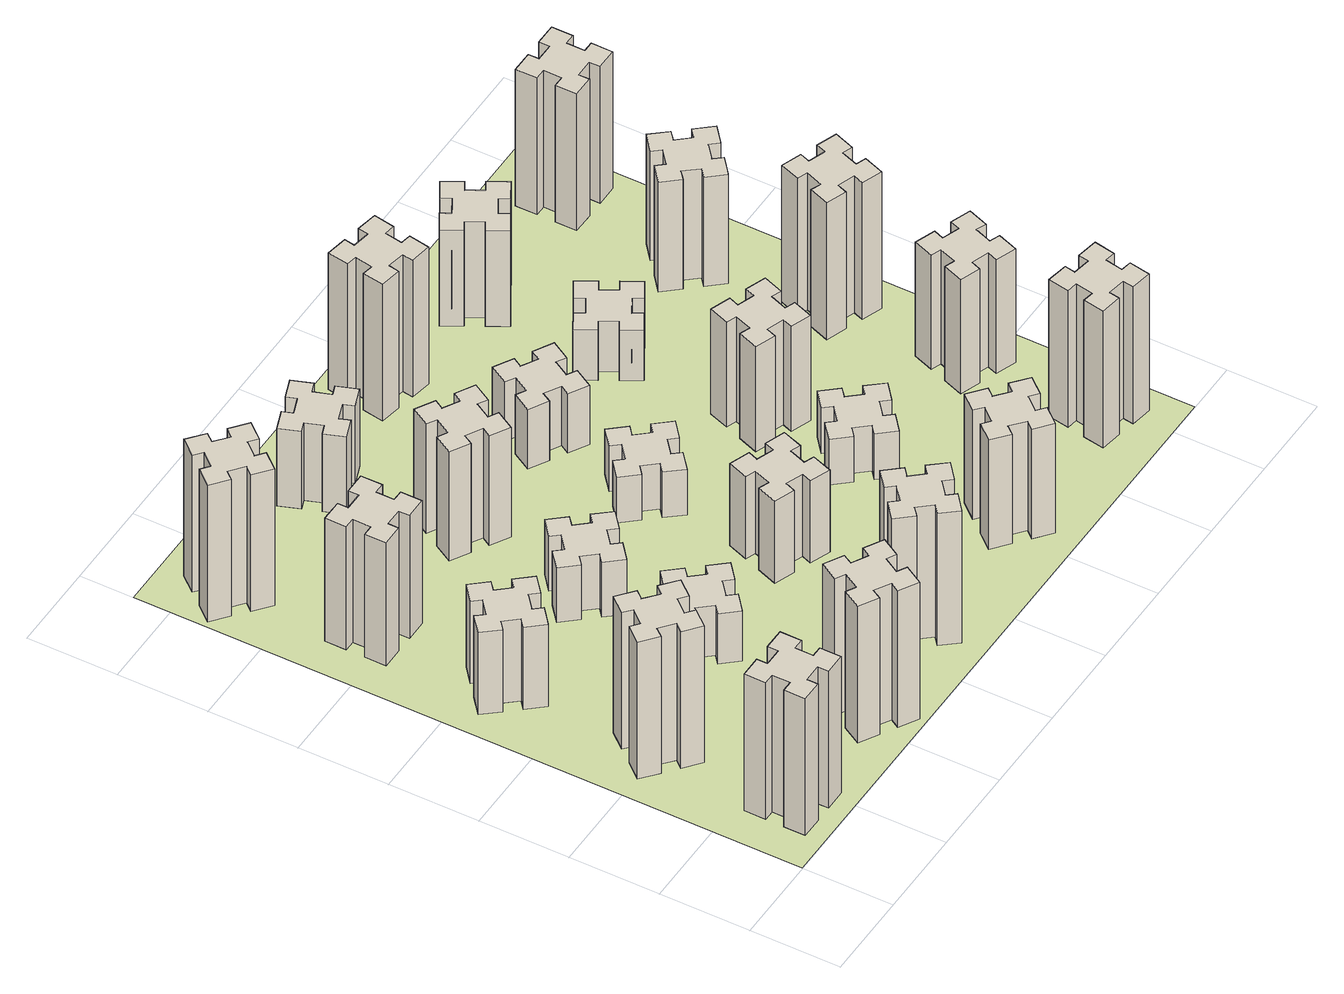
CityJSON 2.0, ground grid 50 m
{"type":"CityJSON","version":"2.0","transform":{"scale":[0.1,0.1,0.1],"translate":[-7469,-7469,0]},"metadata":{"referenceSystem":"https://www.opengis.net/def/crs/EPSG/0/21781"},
"CityObjects":{
"building1":{"type":"Building","attributes":{"class":"1000","function":"1000","usage":"1000","yearOfConstruction":2016,"roofType":"1000","measuredHeight":90,"storeysAboveGround":30,"storeysBelowGround":0},"geometry":[{"type":"Solid","lod":"1","boundaries":[[[[0,1,2,3,4,5,6,7,8,9,10,11,12,13,14,15,16,17,18,19]],[[17,16,20,21]],[[16,15,22,20]],[[15,14,23,22]],[[14,13,24,23]],[[13,12,25,24]],[[12,11,26,25]],[[11,10,27,26]],[[10,9,28,27]],[[9,8,29,28]],[[8,7,30,29]],[[7,6,31,30]],[[6,5,32,31]],[[5,4,33,32]],[[4,3,34,33]],[[3,2,35,34]],[[2,1,36,35]],[[1,0,37,36]],[[0,19,38,37]],[[19,18,39,38]],[[18,17,21,39]],[[24,25,26,27,28,29,30,31,32,33,34,35,36,37,38,39,21,20,22,23]]]]}]},
"building2":{"type":"Building","attributes":{"class":"1000","function":"1000","usage":"1000","yearOfConstruction":2016,"roofType":"1000","measuredHeight":90,"storeysAboveGround":30,"storeysBelowGround":0},"geometry":[{"type":"Solid","lod":"1","boundaries":[[[[40,41,42,43,44,45,46,47,48,49,50,51,52,53,54,55,56,57,58,59]],[[57,56,60,61]],[[56,55,62,60]],[[55,54,63,62]],[[54,53,64,63]],[[53,52,65,64]],[[52,51,66,65]],[[51,50,67,66]],[[50,49,68,67]],[[49,48,69,68]],[[48,47,70,69]],[[47,46,71,70]],[[46,45,72,71]],[[45,44,73,72]],[[44,43,74,73]],[[43,42,75,74]],[[42,41,76,75]],[[41,40,77,76]],[[40,59,78,77]],[[59,58,79,78]],[[58,57,61,79]],[[64,65,66,67,68,69,70,71,72,73,74,75,76,77,78,79,61,60,62,63]]]]}]},
"building3":{"type":"Building","attributes":{"class":"1000","function":"1000","usage":"1000","yearOfConstruction":2016,"roofType":"1000","measuredHeight":54,"storeysAboveGround":30,"storeysBelowGround":0},"geometry":[{"type":"Solid","lod":"1","boundaries":[[[[80,81,82,83,84,85,86,87,88,89,90,91,92,93,94,95,96,97,98,99]],[[97,96,100,101]],[[96,95,102,100]],[[95,94,103,102]],[[94,93,104,103]],[[93,92,105,104]],[[92,91,106,105]],[[91,90,107,106]],[[90,89,108,107]],[[89,88,109,108]],[[88,87,110,109]],[[87,86,111,110]],[[86,85,112,111]],[[85,84,113,112]],[[84,83,114,113]],[[83,82,115,114]],[[82,81,116,115]],[[81,80,117,116]],[[80,99,118,117]],[[99,98,119,118]],[[98,97,101,119]],[[104,105,106,107,108,109,110,111,112,113,114,115,116,117,118,119,101,100,102,103]]]]}]},
"building4":{"type":"Building","attributes":{"class":"1000","function":"1000","usage":"1000","yearOfConstruction":2016,"roofType":"1000","measuredHeight":81,"storeysAboveGround":30,"storeysBelowGround":0},"geometry":[{"type":"Solid","lod":"1","boundaries":[[[[120,121,122,123,124,125,126,127,128,129,130,131,132,133,134,135,136,137,138,139]],[[137,136,140,141]],[[136,135,142,140]],[[135,134,143,142]],[[134,133,144,143]],[[133,132,145,144]],[[132,131,146,145]],[[131,130,147,146]],[[130,129,148,147]],[[129,128,149,148]],[[128,127,150,149]],[[127,126,151,150]],[[126,125,152,151]],[[125,124,153,152]],[[124,123,154,153]],[[123,122,155,154]],[[122,121,156,155]],[[121,120,157,156]],[[120,139,158,157]],[[139,138,159,158]],[[138,137,141,159]],[[144,145,146,147,148,149,150,151,152,153,154,155,156,157,158,159,141,140,142,143]]]]}]},
"building5":{"type":"Building","attributes":{"class":"1000","function":"1000","usage":"1000","yearOfConstruction":2016,"roofType":"1000","measuredHeight":90,"storeysAboveGround":30,"storeysBelowGround":0},"geometry":[{"type":"Solid","lod":"1","boundaries":[[[[160,161,162,163,164,165,166,167,168,169,170,171,172,173,174,175,176,177,178,179]],[[177,176,180,181]],[[176,175,182,180]],[[175,174,183,182]],[[174,173,184,183]],[[173,172,185,184]],[[172,171,186,185]],[[171,170,187,186]],[[170,169,188,187]],[[169,168,189,188]],[[168,167,190,189]],[[167,166,191,190]],[[166,165,192,191]],[[165,164,193,192]],[[164,163,194,193]],[[163,162,195,194]],[[162,161,196,195]],[[161,160,197,196]],[[160,179,198,197]],[[179,178,199,198]],[[178,177,181,199]],[[184,185,186,187,188,189,190,191,192,193,194,195,196,197,198,199,181,180,182,183]]]]}]},
"building6":{"type":"Building","attributes":{"class":"1000","function":"1000","usage":"1000","yearOfConstruction":2016,"roofType":"1000","measuredHeight":90,"storeysAboveGround":30,"storeysBelowGround":0},"geometry":[{"type":"Solid","lod":"1","boundaries":[[[[200,201,202,203,204,205,206,207,208,209,210,211,212,213,214,215,216,217,218,219]],[[217,216,220,221]],[[216,215,222,220]],[[215,214,223,222]],[[214,213,224,223]],[[213,212,225,224]],[[212,211,226,225]],[[211,210,227,226]],[[210,209,228,227]],[[209,208,229,228]],[[208,207,230,229]],[[207,206,231,230]],[[206,205,232,231]],[[205,204,233,232]],[[204,203,234,233]],[[203,202,235,234]],[[202,201,236,235]],[[201,200,237,236]],[[200,219,238,237]],[[219,218,239,238]],[[218,217,221,239]],[[224,225,226,227,228,229,230,231,232,233,234,235,236,237,238,239,221,220,222,223]]]]}]},
"building7":{"type":"Building","attributes":{"class":"1000","function":"1000","usage":"1000","yearOfConstruction":2016,"roofType":"1000","measuredHeight":33,"storeysAboveGround":30,"storeysBelowGround":0},"geometry":[{"type":"Solid","lod":"1","boundaries":[[[[240,241,242,243,244,245,246,247,248,249,250,251,252,253,254,255,256,257,258,259]],[[257,256,260,261]],[[256,255,262,260]],[[255,254,263,262]],[[254,253,264,263]],[[253,252,265,264]],[[252,251,266,265]],[[251,250,267,266]],[[250,249,268,267]],[[249,248,269,268]],[[248,247,270,269]],[[247,246,271,270]],[[246,245,272,271]],[[245,244,273,272]],[[244,243,274,273]],[[243,242,275,274]],[[242,241,276,275]],[[241,240,277,276]],[[240,259,278,277]],[[259,258,279,278]],[[258,257,261,279]],[[264,265,266,267,268,269,270,271,272,273,274,275,276,277,278,279,261,260,262,263]]]]}]},
"building8":{"type":"Building","attributes":{"class":"1000","function":"1000","usage":"1000","yearOfConstruction":2016,"roofType":"1000","measuredHeight":36,"storeysAboveGround":30,"storeysBelowGround":0},"geometry":[{"type":"Solid","lod":"1","boundaries":[[[[280,281,282,283,284,285,286,287,288,289,290,291,292,293,294,295,296,297,298,299]],[[297,296,300,301]],[[296,295,302,300]],[[295,294,303,302]],[[294,293,304,303]],[[293,292,305,304]],[[292,291,306,305]],[[291,290,307,306]],[[290,289,308,307]],[[289,288,309,308]],[[288,287,310,309]],[[287,286,311,310]],[[286,285,312,311]],[[285,284,313,312]],[[284,283,314,313]],[[283,282,315,314]],[[282,281,316,315]],[[281,280,317,316]],[[280,299,318,317]],[[299,298,319,318]],[[298,297,301,319]],[[304,305,306,307,308,309,310,311,312,313,314,315,316,317,318,319,301,300,302,303]]]]}]},
"building9":{"type":"Building","attributes":{"class":"1000","function":"1000","usage":"1000","yearOfConstruction":2016,"roofType":"1000","measuredHeight":87,"storeysAboveGround":30,"storeysBelowGround":0},"geometry":[{"type":"Solid","lod":"1","boundaries":[[[[320,321,322,323,324,325,326,327,328,329,330,331,332,333,334,335,336,337,338,339]],[[337,336,340,341]],[[336,335,342,340]],[[335,334,343,342]],[[334,333,344,343]],[[333,332,345,344]],[[332,331,346,345]],[[331,330,347,346]],[[330,329,348,347]],[[329,328,349,348]],[[328,327,350,349]],[[327,326,351,350]],[[326,325,352,351]],[[325,324,353,352]],[[324,323,354,353]],[[323,322,355,354]],[[322,321,356,355]],[[321,320,357,356]],[[320,339,358,357]],[[339,338,359,358]],[[338,337,341,359]],[[344,345,346,347,348,349,350,351,352,353,354,355,356,357,358,359,341,340,342,343]]]]}]},
"building10":{"type":"Building","attributes":{"class":"1000","function":"1000","usage":"1000","yearOfConstruction":2016,"roofType":"1000","measuredHeight":72,"storeysAboveGround":30,"storeysBelowGround":0},"geometry":[{"type":"Solid","lod":"1","boundaries":[[[[360,361,362,363,364,365,366,367,368,369,370,371,372,373,374,375,376,377,378,379]],[[377,376,380,381]],[[376,375,382,380]],[[375,374,383,382]],[[374,373,384,383]],[[373,372,385,384]],[[372,371,386,385]],[[371,370,387,386]],[[370,369,388,387]],[[369,368,389,388]],[[368,367,390,389]],[[367,366,391,390]],[[366,365,392,391]],[[365,364,393,392]],[[364,363,394,393]],[[363,362,395,394]],[[362,361,396,395]],[[361,360,397,396]],[[360,379,398,397]],[[379,378,399,398]],[[378,377,381,399]],[[384,385,386,387,388,389,390,391,392,393,394,395,396,397,398,399,381,380,382,383]]]]}]},
"building11":{"type":"Building","attributes":{"class":"1000","function":"1000","usage":"1000","yearOfConstruction":2016,"roofType":"1000","measuredHeight":51,"storeysAboveGround":30,"storeysBelowGround":0},"geometry":[{"type":"Solid","lod":"1","boundaries":[[[[400,401,402,403,404,405,406,407,408,409,410,411,412,413,414,415,416,417,418,419]],[[417,416,420,421]],[[416,415,422,420]],[[415,414,423,422]],[[414,413,424,423]],[[413,412,425,424]],[[412,411,426,425]],[[411,410,427,426]],[[410,409,428,427]],[[409,408,429,428]],[[408,407,430,429]],[[407,406,431,430]],[[406,405,432,431]],[[405,404,433,432]],[[404,403,434,433]],[[403,402,435,434]],[[402,401,436,435]],[[401,400,437,436]],[[400,419,438,437]],[[419,418,439,438]],[[418,417,421,439]],[[424,425,426,427,428,429,430,431,432,433,434,435,436,437,438,439,421,420,422,423]]]]}]},
"building12":{"type":"Building","attributes":{"class":"1000","function":"1000","usage":"1000","yearOfConstruction":2016,"roofType":"1000","measuredHeight":54,"storeysAboveGround":30,"storeysBelowGround":0},"geometry":[{"type":"Solid","lod":"1","boundaries":[[[[440,441,442,443,444,445,446,447,448,449,450,451,452,453,454,455,456,457,458,459]],[[457,456,460,461]],[[456,455,462,460]],[[455,454,463,462]],[[454,453,464,463]],[[453,452,465,464]],[[452,451,466,465]],[[451,450,467,466]],[[450,449,468,467]],[[449,448,469,468]],[[448,447,470,469]],[[447,446,471,470]],[[446,445,472,471]],[[445,444,473,472]],[[444,443,474,473]],[[443,442,475,474]],[[442,441,476,475]],[[441,440,477,476]],[[440,459,478,477]],[[459,458,479,478]],[[458,457,461,479]],[[464,465,466,467,468,469,470,471,472,473,474,475,476,477,478,479,461,460,462,463]]]]}]},
"building13":{"type":"Building","attributes":{"class":"1000","function":"1000","usage":"1000","yearOfConstruction":2016,"roofType":"1000","measuredHeight":30,"storeysAboveGround":30,"storeysBelowGround":0},"geometry":[{"type":"Solid","lod":"1","boundaries":[[[[480,481,482,483,484,485,486,487,488,489,490,491,492,493,494,495,496,497,498,499]],[[497,496,500,501]],[[496,495,502,500]],[[495,494,503,502]],[[494,493,504,503]],[[493,492,505,504]],[[492,491,506,505]],[[491,490,507,506]],[[490,489,508,507]],[[489,488,509,508]],[[488,487,510,509]],[[487,486,511,510]],[[486,485,512,511]],[[485,484,513,512]],[[484,483,514,513]],[[483,482,515,514]],[[482,481,516,515]],[[481,480,517,516]],[[480,499,518,517]],[[499,498,519,518]],[[498,497,501,519]],[[504,505,506,507,508,509,510,511,512,513,514,515,516,517,518,519,501,500,502,503]]]]}]},
"building14":{"type":"Building","attributes":{"class":"1000","function":"1000","usage":"1000","yearOfConstruction":2016,"roofType":"1000","measuredHeight":72,"storeysAboveGround":30,"storeysBelowGround":0},"geometry":[{"type":"Solid","lod":"1","boundaries":[[[[520,521,522,523,524,525,526,527,528,529,530,531,532,533,534,535,536,537,538,539]],[[537,536,540,541]],[[536,535,542,540]],[[535,534,543,542]],[[534,533,544,543]],[[533,532,545,544]],[[532,531,546,545]],[[531,530,547,546]],[[530,529,548,547]],[[529,528,549,548]],[[528,527,550,549]],[[527,526,551,550]],[[526,525,552,551]],[[525,524,553,552]],[[524,523,554,553]],[[523,522,555,554]],[[522,521,556,555]],[[521,520,557,556]],[[520,539,558,557]],[[539,538,559,558]],[[538,537,541,559]],[[544,545,546,547,548,549,550,551,552,553,554,555,556,557,558,559,541,540,542,543]]]]}]},
"building15":{"type":"Building","attributes":{"class":"1000","function":"1000","usage":"1000","yearOfConstruction":2016,"roofType":"1000","measuredHeight":39,"storeysAboveGround":30,"storeysBelowGround":0},"geometry":[{"type":"Solid","lod":"1","boundaries":[[[[560,561,562,563,564,565,566,567,568,569,570,571,572,573,574,575,576,577,578,579]],[[577,576,580,581]],[[576,575,582,580]],[[575,574,583,582]],[[574,573,584,583]],[[573,572,585,584]],[[572,571,586,585]],[[571,570,587,586]],[[570,569,588,587]],[[569,568,589,588]],[[568,567,590,589]],[[567,566,591,590]],[[566,565,592,591]],[[565,564,593,592]],[[564,563,594,593]],[[563,562,595,594]],[[562,561,596,595]],[[561,560,597,596]],[[560,579,598,597]],[[579,578,599,598]],[[578,577,581,599]],[[584,585,586,587,588,589,590,591,592,593,594,595,596,597,598,599,581,580,582,583]]]]}]},
"building16":{"type":"Building","attributes":{"class":"1000","function":"1000","usage":"1000","yearOfConstruction":2016,"roofType":"1000","measuredHeight":90,"storeysAboveGround":30,"storeysBelowGround":0},"geometry":[{"type":"Solid","lod":"1","boundaries":[[[[600,601,602,603,604,605,606,607,608,609,610,611,612,613,614,615,616,617,618,619]],[[617,616,620,621]],[[616,615,622,620]],[[615,614,623,622]],[[614,613,624,623]],[[613,612,625,624]],[[612,611,626,625]],[[611,610,627,626]],[[610,609,628,627]],[[609,608,629,628]],[[608,607,630,629]],[[607,606,631,630]],[[606,605,632,631]],[[605,604,633,632]],[[604,603,634,633]],[[603,602,635,634]],[[602,601,636,635]],[[601,600,637,636]],[[600,619,638,637]],[[619,618,639,638]],[[618,617,621,639]],[[624,625,626,627,628,629,630,631,632,633,634,635,636,637,638,639,621,620,622,623]]]]}]},
"building17":{"type":"Building","attributes":{"class":"1000","function":"1000","usage":"1000","yearOfConstruction":2016,"roofType":"1000","measuredHeight":30,"storeysAboveGround":30,"storeysBelowGround":0},"geometry":[{"type":"Solid","lod":"1","boundaries":[[[[640,641,642,643,644,645,646,647,648,649,650,651,652,653,654,655,656,657,658,659]],[[657,656,660,661]],[[656,655,662,660]],[[655,654,663,662]],[[654,653,664,663]],[[653,652,665,664]],[[652,651,666,665]],[[651,650,667,666]],[[650,649,668,667]],[[649,648,669,668]],[[648,647,670,669]],[[647,646,671,670]],[[646,645,672,671]],[[645,644,673,672]],[[644,643,674,673]],[[643,642,675,674]],[[642,641,676,675]],[[641,640,677,676]],[[640,659,678,677]],[[659,658,679,678]],[[658,657,661,679]],[[664,665,666,667,668,669,670,671,672,673,674,675,676,677,678,679,661,660,662,663]]]]}]},
"building18":{"type":"Building","attributes":{"class":"1000","function":"1000","usage":"1000","yearOfConstruction":2016,"roofType":"1000","measuredHeight":69,"storeysAboveGround":30,"storeysBelowGround":0},"geometry":[{"type":"Solid","lod":"1","boundaries":[[[[680,681,682,683,684,685,686,687,688,689,690,691,692,693,694,695,696,697,698,699]],[[697,696,700,701]],[[696,695,702,700]],[[695,694,703,702]],[[694,693,704,703]],[[693,692,705,704]],[[692,691,706,705]],[[691,690,707,706]],[[690,689,708,707]],[[689,688,709,708]],[[688,687,710,709]],[[687,686,711,710]],[[686,685,712,711]],[[685,684,713,712]],[[684,683,714,713]],[[683,682,715,714]],[[682,681,716,715]],[[681,680,717,716]],[[680,699,718,717]],[[699,698,719,718]],[[698,697,701,719]],[[704,705,706,707,708,709,710,711,712,713,714,715,716,717,718,719,701,700,702,703]]]]}]},
"building19":{"type":"Building","attributes":{"class":"1000","function":"1000","usage":"1000","yearOfConstruction":2016,"roofType":"1000","measuredHeight":33,"storeysAboveGround":30,"storeysBelowGround":0},"geometry":[{"type":"Solid","lod":"1","boundaries":[[[[720,721,722,723,724,725,726,727,728,729,730,731,732,733,734,735,736,737,738,739]],[[737,736,740,741]],[[736,735,742,740]],[[735,734,743,742]],[[734,733,744,743]],[[733,732,745,744]],[[732,731,746,745]],[[731,730,747,746]],[[730,729,748,747]],[[729,728,749,748]],[[728,727,750,749]],[[727,726,751,750]],[[726,725,752,751]],[[725,724,753,752]],[[724,723,754,753]],[[723,722,755,754]],[[722,721,756,755]],[[721,720,757,756]],[[720,739,758,757]],[[739,738,759,758]],[[738,737,741,759]],[[744,745,746,747,748,749,750,751,752,753,754,755,756,757,758,759,741,740,742,743]]]]}]},
"building20":{"type":"Building","attributes":{"class":"1000","function":"1000","usage":"1000","yearOfConstruction":2016,"roofType":"1000","measuredHeight":90,"storeysAboveGround":30,"storeysBelowGround":0},"geometry":[{"type":"Solid","lod":"1","boundaries":[[[[760,761,762,763,764,765,766,767,768,769,770,771,772,773,774,775,776,777,778,779]],[[777,776,780,781]],[[776,775,782,780]],[[775,774,783,782]],[[774,773,784,783]],[[773,772,785,784]],[[772,771,786,785]],[[771,770,787,786]],[[770,769,788,787]],[[769,768,789,788]],[[768,767,790,789]],[[767,766,791,790]],[[766,765,792,791]],[[765,764,793,792]],[[764,763,794,793]],[[763,762,795,794]],[[762,761,796,795]],[[761,760,797,796]],[[760,779,798,797]],[[779,778,799,798]],[[778,777,781,799]],[[784,785,786,787,788,789,790,791,792,793,794,795,796,797,798,799,781,780,782,783]]]]}]},
"building21":{"type":"Building","attributes":{"class":"1000","function":"1000","usage":"1000","yearOfConstruction":2016,"roofType":"1000","measuredHeight":63,"storeysAboveGround":30,"storeysBelowGround":0},"geometry":[{"type":"Solid","lod":"1","boundaries":[[[[800,801,802,803,804,805,806,807,808,809,810,811,812,813,814,815,816,817,818,819]],[[817,816,820,821]],[[816,815,822,820]],[[815,814,823,822]],[[814,813,824,823]],[[813,812,825,824]],[[812,811,826,825]],[[811,810,827,826]],[[810,809,828,827]],[[809,808,829,828]],[[808,807,830,829]],[[807,806,831,830]],[[806,805,832,831]],[[805,804,833,832]],[[804,803,834,833]],[[803,802,835,834]],[[802,801,836,835]],[[801,800,837,836]],[[800,819,838,837]],[[819,818,839,838]],[[818,817,821,839]],[[824,825,826,827,828,829,830,831,832,833,834,835,836,837,838,839,821,820,822,823]]]]}]},
"building22":{"type":"Building","attributes":{"class":"1000","function":"1000","usage":"1000","yearOfConstruction":2016,"roofType":"1000","measuredHeight":75,"storeysAboveGround":30,"storeysBelowGround":0},"geometry":[{"type":"Solid","lod":"1","boundaries":[[[[840,841,842,843,844,845,846,847,848,849,850,851,852,853,854,855,856,857,858,859]],[[857,856,860,861]],[[856,855,862,860]],[[855,854,863,862]],[[854,853,864,863]],[[853,852,865,864]],[[852,851,866,865]],[[851,850,867,866]],[[850,849,868,867]],[[849,848,869,868]],[[848,847,870,869]],[[847,846,871,870]],[[846,845,872,871]],[[845,844,873,872]],[[844,843,874,873]],[[843,842,875,874]],[[842,841,876,875]],[[841,840,877,876]],[[840,859,878,877]],[[859,858,879,878]],[[858,857,861,879]],[[864,865,866,867,868,869,870,871,872,873,874,875,876,877,878,879,861,860,862,863]]]]}]},
"building23":{"type":"Building","attributes":{"class":"1000","function":"1000","usage":"1000","yearOfConstruction":2016,"roofType":"1000","measuredHeight":90,"storeysAboveGround":30,"storeysBelowGround":0},"geometry":[{"type":"Solid","lod":"1","boundaries":[[[[880,881,882,883,884,885,886,887,888,889,890,891,892,893,894,895,896,897,898,899]],[[897,896,900,901]],[[896,895,902,900]],[[895,894,903,902]],[[894,893,904,903]],[[893,892,905,904]],[[892,891,906,905]],[[891,890,907,906]],[[890,889,908,907]],[[889,888,909,908]],[[888,887,910,909]],[[887,886,911,910]],[[886,885,912,911]],[[885,884,913,912]],[[884,883,914,913]],[[883,882,915,914]],[[882,881,916,915]],[[881,880,917,916]],[[880,899,918,917]],[[899,898,919,918]],[[898,897,901,919]],[[904,905,906,907,908,909,910,911,912,913,914,915,916,917,918,919,901,900,902,903]]]]}]},
"building24":{"type":"Building","attributes":{"class":"1000","function":"1000","usage":"1000","yearOfConstruction":2016,"roofType":"1000","measuredHeight":72,"storeysAboveGround":30,"storeysBelowGround":0},"geometry":[{"type":"Solid","lod":"1","boundaries":[[[[920,921,922,923,924,925,926,927,928,929,930,931,932,933,934,935,936,937,938,939]],[[937,936,940,941]],[[936,935,942,940]],[[935,934,943,942]],[[934,933,944,943]],[[933,932,945,944]],[[932,931,946,945]],[[931,930,947,946]],[[930,929,948,947]],[[929,928,949,948]],[[928,927,950,949]],[[927,926,951,950]],[[926,925,952,951]],[[925,924,953,952]],[[924,923,954,953]],[[923,922,955,954]],[[922,921,956,955]],[[921,920,957,956]],[[920,939,958,957]],[[939,938,959,958]],[[938,937,941,959]],[[944,945,946,947,948,949,950,951,952,953,954,955,956,957,958,959,941,940,942,943]]]]}]},
"building25":{"type":"Building","attributes":{"class":"1000","function":"1000","usage":"1000","yearOfConstruction":2016,"roofType":"1000","measuredHeight":90,"storeysAboveGround":30,"storeysBelowGround":0},"geometry":[{"type":"Solid","lod":"1","boundaries":[[[[960,961,962,963,964,965,966,967,968,969,970,971,972,973,974,975,976,977,978,979]],[[977,976,980,981]],[[976,975,982,980]],[[975,974,983,982]],[[974,973,984,983]],[[973,972,985,984]],[[972,971,986,985]],[[971,970,987,986]],[[970,969,988,987]],[[969,968,989,988]],[[968,967,990,989]],[[967,966,991,990]],[[966,965,992,991]],[[965,964,993,992]],[[964,963,994,993]],[[963,962,995,994]],[[962,961,996,995]],[[961,960,997,996]],[[960,979,998,997]],[[979,978,999,998]],[[978,977,981,999]],[[984,985,986,987,988,989,990,991,992,993,994,995,996,997,998,999,981,980,982,983]]]]}]},
"landuse1":{"type":"LandUse","attributes":{"name":"plot1","function":"1010"},"geometry":[{"type":"MultiSurface","lod":"1","boundaries":[[[1000,1001,1002,1003]]]}]}
},
"vertices":[
[265,325,0],[265,225,0],[205,225,0],[205,105,0],[325,105,0],[325,165,0],[425,165,0],[425,105,0],[545,105,0],[545,225,0],[485,225,0],[485,325,0],[545,325,0],[545,445,0],[425,445,0],[425,385,0],[325,385,0],[325,445,0],[205,445,0],[205,325,0],[325,385,900],[325,445,900],[425,385,900],[425,445,900],[545,445,900],[545,325,900],[485,325,900],[485,225,900],[545,225,900],[545,105,900],[425,105,900],[425,165,900],[325,165,900],[325,105,900],[205,105,900],[205,225,900],[265,225,900],[265,325,900],[205,325,900],[205,445,900],
[484,1067,0],[408,1132,0],[446,1178,0],[354,1255,0],[277,1163,0],[323,1124,0],[259,1048,0],[213,1086,0],[136,994,0],[228,917,0],[266,963,0],[343,899,0],[304,853,0],[396,776,0],[473,868,0],[427,906,0],[492,983,0],[538,944,0],[615,1036,0],[523,1113,0],[492,983,900],[538,944,900],[427,906,900],[473,868,900],[396,776,900],[304,853,900],[343,899,900],[266,963,900],[228,917,900],[136,994,900],[213,1086,900],[259,1048,900],[323,1124,900],[277,1163,900],[354,1255,900],[446,1178,900],[408,1132,900],[484,1067,900],[523,1113,900],[615,1036,900],
[492,1888,0],[427,1964,0],[473,2003,0],[396,2095,0],[304,2018,0],[343,1972,0],[266,1907,0],[228,1953,0],[136,1876,0],[213,1784,0],[259,1823,0],[323,1746,0],[277,1708,0],[354,1616,0],[446,1693,0],[408,1739,0],[484,1803,0],[523,1757,0],[615,1834,0],[538,1926,0],[484,1803,540],[523,1757,540],[408,1739,540],[446,1693,540],[354,1616,540],[277,1708,540],[323,1746,540],[259,1823,540],[213,1784,540],[136,1876,540],[228,1953,540],[266,1907,540],[343,1972,540],[304,2018,540],[396,2095,540],[473,2003,540],[427,1964,540],[492,1888,540],[538,1926,540],[615,1834,540],
[485,2545,0],[485,2645,0],[545,2645,0],[545,2765,0],[425,2765,0],[425,2705,0],[325,2705,0],[325,2765,0],[205,2765,0],[205,2645,0],[265,2645,0],[265,2545,0],[205,2545,0],[205,2425,0],[325,2425,0],[325,2485,0],[425,2485,0],[425,2425,0],[545,2425,0],[545,2545,0],[425,2485,810],[425,2425,810],[325,2485,810],[325,2425,810],[205,2425,810],[205,2545,810],[265,2545,810],[265,2645,810],[205,2645,810],[205,2765,810],[325,2765,810],[325,2705,810],[425,2705,810],[425,2765,810],[545,2765,810],[545,2645,810],[485,2645,810],[485,2545,810],[545,2545,810],[545,2425,810],
[1214,346,0],[1127,396,0],[1157,448,0],[1053,508,0],[993,404,0],[1045,374,0],[995,287,0],[943,317,0],[883,213,0],[987,153,0],[1017,205,0],[1104,155,0],[1074,103,0],[1178,43,0],[1238,147,0],[1186,177,0],[1236,264,0],[1288,234,0],[1348,338,0],[1244,398,0],[1236,264,900],[1288,234,900],[1186,177,900],[1238,147,900],[1178,43,900],[1074,103,900],[1104,155,900],[1017,205,900],[987,153,900],[883,213,900],[943,317,900],[995,287,900],[1045,374,900],[993,404,900],[1053,508,900],[1157,448,900],[1127,396,900],[1214,346,900],[1244,398,900],[1348,338,900],
[384,3387,0],[308,3452,0],[346,3498,0],[254,3575,0],[177,3483,0],[223,3444,0],[159,3368,0],[113,3406,0],[36,3314,0],[128,3237,0],[166,3283,0],[243,3219,0],[204,3173,0],[296,3096,0],[373,3188,0],[327,3226,0],[392,3303,0],[438,3264,0],[515,3356,0],[423,3433,0],[392,3303,900],[438,3264,900],[327,3226,900],[373,3188,900],[296,3096,900],[204,3173,900],[243,3219,900],[166,3283,900],[128,3237,900],[36,3314,900],[113,3406,900],[159,3368,900],[223,3444,900],[177,3483,900],[254,3575,900],[346,3498,900],[308,3452,900],[384,3387,900],[423,3433,900],[515,3356,900],
[1083,1332,0],[1006,1267,0],[968,1313,0],[876,1236,0],[953,1144,0],[999,1183,0],[1063,1106,0],[1017,1068,0],[1094,976,0],[1186,1053,0],[1148,1099,0],[1224,1163,0],[1263,1117,0],[1355,1194,0],[1278,1286,0],[1232,1248,0],[1167,1324,0],[1213,1363,0],[1136,1455,0],[1044,1378,0],[1167,1324,330],[1213,1363,330],[1232,1248,330],[1278,1286,330],[1355,1194,330],[1263,1117,330],[1224,1163,330],[1148,1099,330],[1186,1053,330],[1094,976,330],[1017,1068,330],[1063,1106,330],[999,1183,330],[953,1144,330],[876,1236,330],[968,1313,330],[1006,1267,330],[1083,1332,330],[1044,1378,330],[1136,1455,330],
[1083,1972,0],[1006,1907,0],[968,1953,0],[876,1876,0],[953,1784,0],[999,1823,0],[1063,1746,0],[1017,1708,0],[1094,1616,0],[1186,1693,0],[1148,1739,0],[1224,1803,0],[1263,1757,0],[1355,1834,0],[1278,1926,0],[1232,1888,0],[1167,1964,0],[1213,2003,0],[1136,2095,0],[1044,2018,0],[1167,1964,360],[1213,2003,360],[1232,1888,360],[1278,1926,360],[1355,1834,360],[1263,1757,360],[1224,1803,360],[1148,1739,360],[1186,1693,360],[1094,1616,360],[1017,1708,360],[1063,1746,360],[999,1823,360],[953,1784,360],[876,1876,360],[968,1953,360],[1006,1907,360],[1083,1972,360],[1044,2018,360],[1136,2095,360],
[1639,343,0],[1703,266,0],[1657,228,0],[1734,136,0],[1826,213,0],[1788,259,0],[1864,323,0],[1903,277,0],[1995,354,0],[1918,446,0],[1872,408,0],[1807,484,0],[1853,523,0],[1776,615,0],[1684,538,0],[1723,492,0],[1646,427,0],[1608,473,0],[1516,396,0],[1593,304,0],[1646,427,870],[1608,473,870],[1723,492,870],[1684,538,870],[1776,615,870],[1853,523,870],[1807,484,870],[1872,408,870],[1918,446,870],[1995,354,870],[1903,277,870],[1864,323,870],[1788,259,870],[1826,213,870],[1734,136,870],[1657,228,870],[1703,266,870],[1639,343,870],[1593,304,870],[1516,396,870],
[1314,2666,0],[1227,2716,0],[1257,2768,0],[1153,2828,0],[1093,2724,0],[1145,2694,0],[1095,2607,0],[1043,2637,0],[983,2533,0],[1087,2473,0],[1117,2525,0],[1204,2475,0],[1174,2423,0],[1278,2363,0],[1338,2467,0],[1286,2497,0],[1336,2584,0],[1388,2554,0],[1448,2658,0],[1344,2718,0],[1336,2584,720],[1388,2554,720],[1286,2497,720],[1338,2467,720],[1278,2363,720],[1174,2423,720],[1204,2475,720],[1117,2525,720],[1087,2473,720],[983,2533,720],[1043,2637,720],[1095,2607,720],[1145,2694,720],[1093,2724,720],[1153,2828,720],[1257,2768,720],[1227,2716,720],[1314,2666,720],[1344,2718,720],[1448,2658,720],
[1125,3456,0],[1031,3422,0],[1010,3478,0],[897,3437,0],[939,3324,0],[995,3345,0],[1029,3251,0],[973,3230,0],[1014,3117,0],[1127,3159,0],[1106,3215,0],[1200,3249,0],[1220,3193,0],[1333,3234,0],[1292,3347,0],[1236,3326,0],[1202,3420,0],[1258,3440,0],[1217,3553,0],[1104,3512,0],[1202,3420,510],[1258,3440,510],[1236,3326,510],[1292,3347,510],[1333,3234,510],[1220,3193,510],[1200,3249,510],[1106,3215,510],[1127,3159,510],[1014,3117,510],[973,3230,510],[1029,3251,510],[995,3345,510],[939,3324,510],[897,3437,510],[1010,3478,510],[1031,3422,510],[1125,3456,510],[1104,3512,510],[1217,3553,510],
[1769,1300,0],[1735,1206,0],[1679,1227,0],[1637,1114,0],[1750,1073,0],[1771,1129,0],[1865,1095,0],[1844,1039,0],[1957,997,0],[1998,1110,0],[1942,1131,0],[1976,1225,0],[2032,1204,0],[2073,1317,0],[1960,1358,0],[1940,1302,0],[1846,1336,0],[1867,1392,0],[1754,1433,0],[1713,1320,0],[1846,1336,540],[1867,1392,540],[1940,1302,540],[1960,1358,540],[2073,1317,540],[2032,1204,540],[1976,1225,540],[1942,1131,540],[1998,1110,540],[1957,997,540],[1844,1039,540],[1865,1095,540],[1771,1129,540],[1750,1073,540],[1637,1114,540],[1679,1227,540],[1735,1206,540],[1769,1300,540],[1713,1320,540],[1754,1433,540],
[1972,1988,0],[1907,2064,0],[1953,2103,0],[1876,2195,0],[1784,2118,0],[1823,2072,0],[1746,2007,0],[1708,2053,0],[1616,1976,0],[1693,1884,0],[1739,1923,0],[1803,1846,0],[1757,1808,0],[1834,1716,0],[1926,1793,0],[1888,1839,0],[1964,1903,0],[2003,1857,0],[2095,1934,0],[2018,2026,0],[1964,1903,300],[2003,1857,300],[1888,1839,300],[1926,1793,300],[1834,1716,300],[1757,1808,300],[1803,1846,300],[1739,1923,300],[1693,1884,300],[1616,1976,300],[1708,2053,300],[1746,2007,300],[1823,2072,300],[1784,2118,300],[1876,2195,300],[1953,2103,300],[1907,2064,300],[1972,1988,300],[2018,2026,300],[2095,1934,300],
[2486,323,0],[2563,259,0],[2524,213,0],[2616,136,0],[2693,228,0],[2647,266,0],[2712,343,0],[2758,304,0],[2835,396,0],[2743,473,0],[2704,427,0],[2628,492,0],[2666,538,0],[2574,615,0],[2497,523,0],[2543,484,0],[2479,408,0],[2433,446,0],[2356,354,0],[2448,277,0],[2479,408,720],[2433,446,720],[2543,484,720],[2497,523,720],[2574,615,720],[2666,538,720],[2628,492,720],[2704,427,720],[2743,473,720],[2835,396,720],[2758,304,720],[2712,343,720],[2647,266,720],[2693,228,720],[2616,136,720],[2524,213,720],[2563,259,720],[2486,323,720],[2448,277,720],[2356,354,720],
[2026,2497,0],[2076,2584,0],[2128,2554,0],[2188,2658,0],[2084,2718,0],[2054,2666,0],[1967,2716,0],[1997,2768,0],[1893,2828,0],[1833,2724,0],[1885,2694,0],[1835,2607,0],[1783,2637,0],[1723,2533,0],[1827,2473,0],[1857,2525,0],[1944,2475,0],[1914,2423,0],[2018,2363,0],[2078,2467,0],[1944,2475,390],[1914,2423,390],[1857,2525,390],[1827,2473,390],[1723,2533,390],[1783,2637,390],[1835,2607,390],[1885,2694,390],[1833,2724,390],[1893,2828,390],[1997,2768,390],[1967,2716,390],[2054,2666,390],[2084,2718,390],[2188,2658,390],[2128,2554,390],[2076,2584,390],[2026,2497,390],[2078,2467,390],[2018,2363,390],
[1955,3367,0],[1972,3465,0],[2031,3455,0],[2052,3573,0],[1934,3594,0],[1924,3535,0],[1825,3552,0],[1836,3611,0],[1717,3632,0],[1697,3514,0],[1756,3504,0],[1738,3405,0],[1679,3416,0],[1658,3297,0],[1777,3277,0],[1787,3336,0],[1885,3318,0],[1875,3259,0],[1993,3238,0],[2014,3357,0],[1885,3318,900],[1875,3259,900],[1787,3336,900],[1777,3277,900],[1658,3297,900],[1679,3416,900],[1738,3405,900],[1756,3504,900],[1697,3514,900],[1717,3632,900],[1836,3611,900],[1825,3552,900],[1924,3535,900],[1934,3594,900],[2052,3573,900],[2031,3455,900],[1972,3465,900],[1955,3367,900],[2014,3357,900],[1993,3238,900],
[2628,1099,0],[2704,1163,0],[2743,1117,0],[2835,1194,0],[2758,1286,0],[2712,1248,0],[2647,1324,0],[2693,1363,0],[2616,1455,0],[2524,1378,0],[2563,1332,0],[2486,1267,0],[2448,1313,0],[2356,1236,0],[2433,1144,0],[2479,1183,0],[2543,1106,0],[2497,1068,0],[2574,976,0],[2666,1053,0],[2543,1106,300],[2497,1068,300],[2479,1183,300],[2433,1144,300],[2356,1236,300],[2448,1313,300],[2486,1267,300],[2563,1332,300],[2524,1378,300],[2616,1455,300],[2693,1363,300],[2647,1324,300],[2712,1248,300],[2758,1286,300],[2835,1194,300],[2743,1117,300],[2704,1163,300],[2628,1099,300],[2666,1053,300],[2574,976,300],
[2682,1671,0],[2716,1765,0],[2772,1744,0],[2813,1857,0],[2700,1898,0],[2680,1842,0],[2586,1876,0],[2607,1932,0],[2494,1973,0],[2453,1860,0],[2509,1840,0],[2475,1746,0],[2419,1767,0],[2377,1654,0],[2490,1613,0],[2511,1669,0],[2605,1635,0],[2584,1579,0],[2697,1537,0],[2738,1650,0],[2605,1635,690],[2584,1579,690],[2511,1669,690],[2490,1613,690],[2377,1654,690],[2419,1767,690],[2475,1746,690],[2509,1840,690],[2453,1860,690],[2494,1973,690],[2607,1932,690],[2586,1876,690],[2680,1842,690],[2700,1898,690],[2813,1857,690],[2772,1744,690],[2716,1765,690],[2682,1671,690],[2738,1650,690],[2697,1537,690],
[2475,2584,0],[2525,2497,0],[2473,2467,0],[2533,2363,0],[2637,2423,0],[2607,2475,0],[2694,2525,0],[2724,2473,0],[2828,2533,0],[2768,2637,0],[2716,2607,0],[2666,2694,0],[2718,2724,0],[2658,2828,0],[2554,2768,0],[2584,2716,0],[2497,2666,0],[2467,2718,0],[2363,2658,0],[2423,2554,0],[2497,2666,330],[2467,2718,330],[2584,2716,330],[2554,2768,330],[2658,2828,330],[2718,2724,330],[2666,2694,330],[2716,2607,330],[2768,2637,330],[2828,2533,330],[2724,2473,330],[2694,2525,330],[2607,2475,330],[2637,2423,330],[2533,2363,330],[2473,2467,330],[2525,2497,330],[2475,2584,330],[2423,2554,330],[2363,2658,330],
[3504,475,0],[3405,492,0],[3416,551,0],[3297,572,0],[3277,454,0],[3336,444,0],[3318,345,0],[3259,356,0],[3238,237,0],[3357,217,0],[3367,276,0],[3465,258,0],[3455,199,0],[3573,178,0],[3594,297,0],[3535,307,0],[3552,405,0],[3611,395,0],[3632,513,0],[3514,534,0],[3552,405,900],[3611,395,900],[3535,307,900],[3594,297,900],[3573,178,900],[3455,199,900],[3465,258,900],[3367,276,900],[3357,217,900],[3238,237,900],[3259,356,900],[3318,345,900],[3336,444,900],[3277,454,900],[3297,572,900],[3416,551,900],[3405,492,900],[3504,475,900],[3514,534,900],[3632,513,900],
[2716,3347,0],[2666,3434,0],[2718,3464,0],[2658,3568,0],[2554,3508,0],[2584,3456,0],[2497,3406,0],[2467,3458,0],[2363,3398,0],[2423,3294,0],[2475,3324,0],[2525,3237,0],[2473,3207,0],[2533,3103,0],[2637,3163,0],[2607,3215,0],[2694,3265,0],[2724,3213,0],[2828,3273,0],[2768,3377,0],[2694,3265,630],[2724,3213,630],[2607,3215,630],[2637,3163,630],[2533,3103,630],[2473,3207,630],[2525,3237,630],[2475,3324,630],[2423,3294,630],[2363,3398,630],[2467,3458,630],[2497,3406,630],[2584,3456,630],[2554,3508,630],[2658,3568,630],[2718,3464,630],[2666,3434,630],[2716,3347,630],[2768,3377,630],[2828,3273,630],
[3351,1029,0],[3445,995,0],[3424,939,0],[3537,897,0],[3578,1010,0],[3522,1031,0],[3556,1125,0],[3612,1104,0],[3653,1217,0],[3540,1258,0],[3520,1202,0],[3426,1236,0],[3447,1292,0],[3334,1333,0],[3293,1220,0],[3349,1200,0],[3315,1106,0],[3259,1127,0],[3217,1014,0],[3330,973,0],[3315,1106,750],[3259,1127,750],[3349,1200,750],[3293,1220,750],[3334,1333,750],[3447,1292,750],[3426,1236,750],[3520,1202,750],[3540,1258,750],[3653,1217,750],[3612,1104,750],[3556,1125,750],[3522,1031,750],[3578,1010,750],[3537,897,750],[3424,939,750],[3445,995,750],[3351,1029,750],[3330,973,750],[3217,1014,750],
[3520,1942,0],[3426,1976,0],[3447,2032,0],[3334,2073,0],[3293,1960,0],[3349,1940,0],[3315,1846,0],[3259,1867,0],[3217,1754,0],[3330,1713,0],[3351,1769,0],[3445,1735,0],[3424,1679,0],[3537,1637,0],[3578,1750,0],[3522,1771,0],[3556,1865,0],[3612,1844,0],[3653,1957,0],[3540,1998,0],[3556,1865,900],[3612,1844,900],[3522,1771,900],[3578,1750,900],[3537,1637,900],[3424,1679,900],[3445,1735,900],[3351,1769,900],[3330,1713,900],[3217,1754,900],[3259,1867,900],[3315,1846,900],[3349,1940,900],[3293,1960,900],[3334,2073,900],[3447,2032,900],[3426,1976,900],[3520,1942,900],[3540,1998,900],[3653,1957,900],
[3219,2563,0],[3283,2486,0],[3237,2448,0],[3314,2356,0],[3406,2433,0],[3368,2479,0],[3444,2543,0],[3483,2497,0],[3575,2574,0],[3498,2666,0],[3452,2628,0],[3387,2704,0],[3433,2743,0],[3356,2835,0],[3264,2758,0],[3303,2712,0],[3226,2647,0],[3188,2693,0],[3096,2616,0],[3173,2524,0],[3226,2647,720],[3188,2693,720],[3303,2712,720],[3264,2758,720],[3356,2835,720],[3433,2743,720],[3387,2704,720],[3452,2628,720],[3498,2666,720],[3575,2574,720],[3483,2497,720],[3444,2543,720],[3368,2479,720],[3406,2433,720],[3314,2356,720],[3237,2448,720],[3283,2486,720],[3219,2563,720],[3173,2524,720],[3096,2616,720],
[3385,3225,0],[3485,3225,0],[3485,3165,0],[3605,3165,0],[3605,3285,0],[3545,3285,0],[3545,3385,0],[3605,3385,0],[3605,3505,0],[3485,3505,0],[3485,3445,0],[3385,3445,0],[3385,3505,0],[3265,3505,0],[3265,3385,0],[3325,3385,0],[3325,3285,0],[3265,3285,0],[3265,3165,0],[3385,3165,0],[3325,3285,900],[3265,3285,900],[3325,3385,900],[3265,3385,900],[3265,3505,900],[3385,3505,900],[3385,3445,900],[3485,3445,900],[3485,3505,900],[3605,3505,900],[3605,3385,900],[3545,3385,900],[3545,3285,900],[3605,3285,900],[3605,3165,900],[3485,3165,900],[3485,3225,900],[3385,3225,900],[3385,3165,900],[3265,3165,900],
[5,3705,0],[3705,3705,0],[3705,5,0],[5,5,0]
]}
